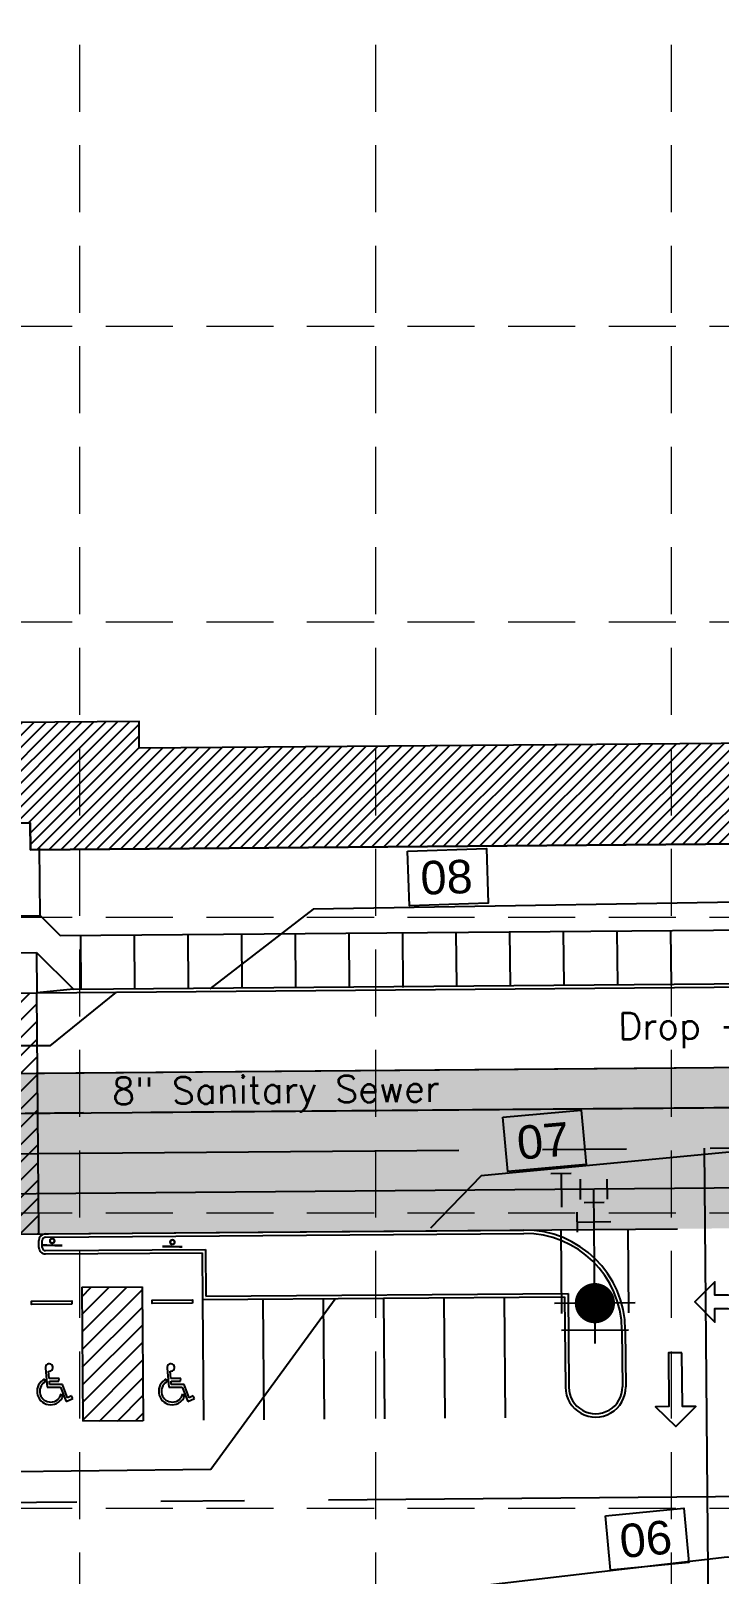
# Model space of a CAD drawing. Header units: feet. Extents: x 2467609 to 2470436, y 7119976 to 7121745.
# Drawn here: x 2468574.1 to 2468676.7, y 7120630.3 to 7120860.5 of the extents above; entities that cross this region are included whole.
import ezdxf
from ezdxf.enums import TextEntityAlignment as Align

# ---------------------------------------------------------------- set-up
doc = ezdxf.new("R2010")
doc.units = ezdxf.units.FT
doc.header["$LTSCALE"] = 100
doc.header["$MEASUREMENT"] = 0
for name, pattern in [('06117 BASE$0$CENTER2', [1.125, 0.75, -0.125, 0.125, -0.125]), ('06117 BASE$0$STRIPE', [1.2, 1, -0.2]), ('06117 WS Base$0$DASHED_SS3', [1.1, 1, -0.1]), ('06117 WS Base$0$HIDDEN2', [0.1875, 0.125, -0.0625]), ('HIDDEN', [0.375, 0.25, -0.125]), ('STRIPE', [1.2, 1, -0.2])]:
    doc.linetypes.add(name, pattern=pattern)
for name, color, linetype, lineweight in [('06117 BASE$0$A-BLDG1-HATCH', 253, 'Continuous', 25), ('06117 BASE$0$C-sidewk-strip', 253, 'Continuous', 25), ('06117 BASE$0$CPCL', 253, '06117 BASE$0$CENTER2', 25), ('06117 BASE$0$CPCURB', 8, 'Continuous', 25), ('06117 BASE$0$CPCURB2', 8, 'Continuous', 25), ('06117 BASE$0$CPSTRIPE', 253, 'Continuous', 25), ('06117 BASE$0$CPWALK', 8, 'Continuous', 25), ('06117 BASE$0$DIR-ARROW', 8, 'Continuous', 25), ('06117 BASE$0$HC-SIGN', 253, 'Continuous', 18), ('06117 BASE$0$HC2', 253, 'Continuous', 25)]:
    doc.layers.add(name, color=color, linetype=linetype, lineweight=lineweight)
for name, color, linetype in [('06117 BASE$0$BLDG-Exterior', 3, 'Continuous'), ('06117 BASE$0$firelane', 8, '06117 BASE$0$STRIPE'), ('06117 WS Base$0$CPFIT', 7, 'Continuous'), ('06117 WS Base$0$CPSEWER', 7, '06117 WS Base$0$DASHED_SS3'), ('06117 WS Base$0$CPWATER', 7, 'Continuous'), ('06117 WS Base$0$LINE-A', 1, 'Continuous'), ('06117 WS Base$0$WTR-ESMT', 8, '06117 WS Base$0$HIDDEN2'), ('CPCONT', 253, 'Continuous'), ('FIRELANE-HATCH', 253, 'STRIPE'), ('GRID', 254, 'HIDDEN')]:
    doc.layers.add(name, color=color, linetype=linetype)
doc.styles.add('C80', font='SIMPLEX.shx', dxfattribs={"height": 8})
doc.styles.get("Standard").update_dxf_attribs({"font": 'ARIAL.TTF'})
pattern_1 = [(45, (0, 0), (-0.88388347648, 0.88388347648), [])]
pattern_2 = [(45, (2e-08, 6e-08), (-1.32582521472, 1.32582521472), [])]
pattern_3 = [(45, (3e-09, 1e-08), (-1.32582521472, 1.32582521472), [])]

# ---------------------------------------------------------------- blocks, each defined once
blk = doc.blocks.new('06117 BASE$0$HC2-flat-1')
at = {"layer": '06117 BASE$0$HC2'}
for p, q in [((-0.73, 3.43), (-0.52, 0.6)), ((-0.21, 1.91), (-0.3, 3.02)), ((-0.89, 1.8), (-0.86, 1.37)), ((-0.52, 0.6), (1.5, 0.59)), ((1.26, 1.9), (-0.21, 1.91)), ((-0.18, 1.5), (1.25, 1.49)), ((-0.15, 1), (-0.18, 1.5)), ((1.78, 0.99), (-0.15, 1)), ((1.25, 1.49), (1.26, 1.9)), ((1.5, 0.59), (2.33, -1.51)), ((2.55, -0.97), (1.78, 0.99)), ((1.57, -0.38), (1.78, -0.94)), ((2.33, -1.51), (3.3, -1.06)), ((3.13, -0.7), (2.55, -0.97)), ((3.3, -1.06), (3.13, -0.7))]:
    blk.add_line(p, q, dxfattribs=at)
for centre, major_axis, start_param, end_param in [((-0.2, 3.56), (-0.388, -0.385), 0.602565, 5.739424), ((0, 0), (-1.42, 1.43), 5.961378, 9.729395), ((0, 0), (-1.15, -1.14), 4.494724, 8.403855)]:
    blk.add_ellipse(centre, major_axis=major_axis, ratio=1, start_param=start_param, end_param=end_param, dxfattribs=at)
blk = doc.blocks.new('06117 BASE$0$HC2-flat-2')
at = {"layer": '06117 BASE$0$HC2'}
for p, q in [((-0.73, 3.43), (-0.52, 0.6)), ((-0.21, 1.91), (-0.3, 3.02)), ((-0.89, 1.8), (-0.86, 1.37)), ((-0.52, 0.6), (1.5, 0.59)), ((1.26, 1.9), (-0.21, 1.91)), ((-0.18, 1.5), (1.25, 1.49)), ((-0.15, 1), (-0.18, 1.5)), ((1.78, 0.99), (-0.15, 1)), ((1.25, 1.49), (1.26, 1.9)), ((1.5, 0.59), (2.33, -1.51)), ((2.55, -0.97), (1.78, 0.99)), ((1.57, -0.38), (1.78, -0.94)), ((2.33, -1.51), (3.3, -1.06)), ((3.13, -0.7), (2.55, -0.97)), ((3.3, -1.06), (3.13, -0.7))]:
    blk.add_line(p, q, dxfattribs=at)
for centre, major_axis, start_param, end_param in [((-0.2, 3.56), (-0.388, -0.385), 0.602565, 5.739424), ((0, 0), (-1.42, 1.43), 5.961378, 9.729395), ((0, 0), (-1.15, -1.14), 4.494724, 8.403855)]:
    blk.add_ellipse(centre, major_axis=major_axis, ratio=1, start_param=start_param, end_param=end_param, dxfattribs=at)

msp = doc.modelspace()

# ---------------------------------------------------------------- hatches: boundary and pattern name
at = {"layer": '06117 BASE$0$A-BLDG1-HATCH'}
h = msp.add_hatch(dxfattribs=at)
h.set_pattern_fill('ANSI31', color=255, scale=10, style=0)
h.set_pattern_definition(pattern_1)
h.paths.add_polyline_path([(2468291.78, 7120948.54), (2468328.58, 7121013.5), (2468327.88, 7121013.87), (2468344.03, 7121042.29), (2468345.84, 7121045.48), (2468347.18, 7121047.85), (2468366.99, 7121048.01), (2468366.68, 7121087.01), (2468394.84, 7121087.21), (2468394.88, 7121082.57), (2468403.21, 7121082.64), (2468403.18, 7121087.31), (2468472.67, 7121087.87), (2468472.98, 7121049.71), (2468476.32, 7121049.73), (2468476.39, 7121046.4), (2468473.01, 7121046.33), (2468473.1, 7121035.71), (2468490.93, 7121035.85), (2468490.88, 7121041.52), (2468537.38, 7121041.9), (2468537.42, 7121037.9), (2468545.42, 7121037.96), (2468545.38, 7121041.96), (2468558.88, 7121042.09), (2468558.94, 7121034.41), (2468618.44, 7121034.89), (2468618.56, 7121019.89), (2468638.23, 7121020.05), (2468638.31, 7121010.38), (2468722.64, 7121011.07), (2468722.97, 7120977.07), (2468718.92, 7120977.04), (2468718.99, 7120968.04), (2468799.99, 7120968.7), (2468800.35, 7120923.87), (2468779.19, 7120923.7), (2468779.76, 7120853.03), (2468775.76, 7120853), (2468775.83, 7120845), (2468779.83, 7120845.03), (2468780.1, 7120811.37), (2468776.1, 7120811.33), (2468776.17, 7120803.33), (2468780.17, 7120803.37), (2468780.44, 7120769.37), (2468711.11, 7120768.8), (2468711.08, 7120773.05), (2468698.08, 7120772.95), (2468698.35, 7120739.36), (2468574.02, 7120738.35), (2468573.99, 7120742.35), (2468560.32, 7120742.24), (2468560.42, 7120730.24), (2468440.09, 7120729.26), (2468439.83, 7120761.76), (2468370.5, 7120761.2), (2468370.27, 7120788.61), (2468341.27, 7120788.38), (2468341.11, 7120808.37), (2468297.11, 7120808.02), (2468296.87, 7120838), (2468275.41, 7120850.16), (2468272.12, 7120844.36), (2468274.3, 7120843.13), (2468272.49, 7120839.94), (2468269.3, 7120841.74), (2468270.53, 7120843.92), (2468243.27, 7120859.36), (2468242.04, 7120857.19), (2468238.85, 7120859), (2468240.65, 7120862.19), (2468242.82, 7120860.96), (2468249.73, 7120873.13), (2468247.55, 7120874.37), (2468249.36, 7120877.56), (2468251.54, 7120876.32), (2468258.44, 7120888.51), (2468256.26, 7120889.74), (2468258.07, 7120892.93), (2468259.74, 7120891.98)])
h.paths.add_polyline_path([(2468381.84, 7121067.46), (2468418.34, 7121067.76), (2468418.3, 7121072.43), (2468457.8, 7121072.75), (2468458.29, 7121012.59), (2468506.12, 7121012.98), (2468506.01, 7121026.64), (2468522.51, 7121026.78), (2468522.54, 7121022.78), (2468544.04, 7121022.95), (2468544.07, 7121019.28), (2468603.57, 7121019.77), (2468603.69, 7121004.77), (2468623.35, 7121004.93), (2468623.43, 7120995.26), (2468707.76, 7120995.95), (2468707.8, 7120991.95), (2468703.8, 7120991.92), (2468704.11, 7120952.92), (2468785.11, 7120953.58), (2468785.23, 7120938.75), (2468764.07, 7120938.57), (2468764.64, 7120867.91), (2468760.64, 7120867.88), (2468760.95, 7120829.88), (2468764.95, 7120829.91), (2468764.98, 7120826.24), (2468760.98, 7120826.21), (2468761.29, 7120788.21), (2468765.29, 7120788.24), (2468765.32, 7120784.24), (2468725.99, 7120783.92), (2468725.96, 7120787.92), (2468682.96, 7120787.57), (2468683.23, 7120754.24), (2468590.23, 7120753.48), (2468590.2, 7120757.48), (2468546.2, 7120757.13), (2468546.3, 7120745.13), (2468455.97, 7120744.39), (2468455.7, 7120776.89), (2468386.37, 7120776.33), (2468386.15, 7120803.74), (2468356.15, 7120803.5), (2468355.99, 7120823.5), (2468311.99, 7120823.14), (2468311.8, 7120846.78), (2468266.34, 7120872.53), (2468305.12, 7120940.98), (2468316.62, 7120961.28), (2468349.32, 7121019), (2468348.38, 7121019.53), (2468355.96, 7121032.92), (2468382.12, 7121033.13)], flags=16)
h = msp.add_hatch(dxfattribs=at)
h.set_pattern_fill('ANSI31', color=255, scale=10, style=0)
h.set_pattern_definition(pattern_1)
h.paths.add_polyline_path([(2468291.78, 7120948.54), (2468328.58, 7121013.5), (2468327.88, 7121013.87), (2468344.03, 7121042.29), (2468345.84, 7121045.48), (2468347.18, 7121047.85), (2468366.99, 7121048.01), (2468366.68, 7121087.01), (2468394.84, 7121087.21), (2468394.88, 7121082.57), (2468403.21, 7121082.64), (2468403.18, 7121087.31), (2468472.67, 7121087.87), (2468472.98, 7121049.71), (2468476.32, 7121049.73), (2468476.39, 7121046.4), (2468473.01, 7121046.33), (2468473.1, 7121035.71), (2468490.93, 7121035.85), (2468490.88, 7121041.52), (2468537.38, 7121041.9), (2468537.42, 7121037.9), (2468545.42, 7121037.96), (2468545.38, 7121041.96), (2468558.88, 7121042.09), (2468558.94, 7121034.41), (2468618.44, 7121034.89), (2468618.56, 7121019.89), (2468638.23, 7121020.05), (2468638.31, 7121010.38), (2468722.64, 7121011.07), (2468722.97, 7120977.07), (2468718.92, 7120977.04), (2468718.99, 7120968.04), (2468799.99, 7120968.7), (2468800.35, 7120923.87), (2468779.19, 7120923.7), (2468779.76, 7120853.03), (2468775.76, 7120853), (2468775.83, 7120845), (2468779.83, 7120845.03), (2468780.1, 7120811.37), (2468776.1, 7120811.33), (2468776.17, 7120803.33), (2468780.17, 7120803.37), (2468780.44, 7120769.37), (2468711.11, 7120768.8), (2468711.08, 7120773.05), (2468698.08, 7120772.95), (2468698.35, 7120739.36), (2468574.02, 7120738.35), (2468573.99, 7120742.35), (2468560.32, 7120742.24), (2468560.42, 7120730.24), (2468440.09, 7120729.26), (2468439.83, 7120761.76), (2468370.5, 7120761.2), (2468370.27, 7120788.61), (2468341.27, 7120788.38), (2468341.11, 7120808.37), (2468297.11, 7120808.02), (2468296.87, 7120838), (2468275.41, 7120850.16), (2468272.12, 7120844.36), (2468274.3, 7120843.13), (2468272.49, 7120839.94), (2468269.3, 7120841.74), (2468270.53, 7120843.92), (2468243.27, 7120859.36), (2468242.04, 7120857.19), (2468238.85, 7120859), (2468240.65, 7120862.19), (2468242.82, 7120860.96), (2468249.73, 7120873.13), (2468247.55, 7120874.37), (2468249.36, 7120877.56), (2468251.54, 7120876.32), (2468258.44, 7120888.51), (2468256.26, 7120889.74), (2468258.07, 7120892.93), (2468259.74, 7120891.98)])
h.paths.add_polyline_path([(2468381.84, 7121067.46), (2468418.34, 7121067.76), (2468418.3, 7121072.43), (2468457.8, 7121072.75), (2468458.29, 7121012.59), (2468506.12, 7121012.98), (2468506.01, 7121026.64), (2468522.51, 7121026.78), (2468522.54, 7121022.78), (2468544.04, 7121022.95), (2468544.07, 7121019.28), (2468603.57, 7121019.77), (2468603.69, 7121004.77), (2468623.35, 7121004.93), (2468623.43, 7120995.26), (2468707.76, 7120995.95), (2468707.8, 7120991.95), (2468703.8, 7120991.92), (2468704.11, 7120952.92), (2468785.11, 7120953.58), (2468785.23, 7120938.75), (2468764.07, 7120938.57), (2468764.64, 7120867.91), (2468760.64, 7120867.88), (2468760.95, 7120829.88), (2468764.95, 7120829.91), (2468764.98, 7120826.24), (2468760.98, 7120826.21), (2468761.29, 7120788.21), (2468765.29, 7120788.24), (2468765.32, 7120784.24), (2468725.99, 7120783.92), (2468725.96, 7120787.92), (2468682.96, 7120787.57), (2468683.23, 7120754.24), (2468590.23, 7120753.48), (2468590.2, 7120757.48), (2468546.2, 7120757.13), (2468546.3, 7120745.13), (2468455.97, 7120744.39), (2468455.7, 7120776.89), (2468386.37, 7120776.33), (2468386.15, 7120803.74), (2468356.15, 7120803.5), (2468355.99, 7120823.5), (2468311.99, 7120823.14), (2468311.8, 7120846.78), (2468266.34, 7120872.53), (2468305.12, 7120940.98), (2468316.62, 7120961.28), (2468349.32, 7121019), (2468348.38, 7121019.53), (2468355.96, 7121032.92), (2468382.12, 7121033.13)], flags=16)
at = {"layer": '06117 BASE$0$CPSTRIPE'}
h = msp.add_hatch(dxfattribs=at)
h.set_pattern_fill('ACET-2D-ANSI31', color=256, scale=15, style=0)
h.set_pattern_definition(pattern_3)
h.paths.add_polyline_path([(2468567.24, 7120680.94), (2468575.24, 7120681.01), (2468574.95, 7120717.01), (2468566.95, 7120716.94)])
h = msp.add_hatch(dxfattribs=at)
h.set_pattern_fill('ACET-2D-ANSI31', color=256, scale=15, style=0)
h.set_pattern_definition(pattern_3)
h.paths.add_polyline_path([(2468567.24, 7120680.94), (2468575.24, 7120681.01), (2468574.95, 7120717.01), (2468566.95, 7120716.94)])
h = msp.add_hatch(dxfattribs=at)
h.set_pattern_fill('ACET-2D-ANSI31', color=256, scale=15, style=0)
h.set_pattern_definition(pattern_2)
h.paths.add_polyline_path([(2468581.81, 7120653.06), (2468590.81, 7120653.13), (2468590.65, 7120673.13), (2468581.65, 7120673.06)])
h = msp.add_hatch(dxfattribs=at)
h.set_pattern_fill('ACET-2D-ANSI31', color=256, scale=15, style=0)
h.set_pattern_definition(pattern_2)
h.paths.add_polyline_path([(2468581.81, 7120653.06), (2468590.81, 7120653.13), (2468590.65, 7120673.13), (2468581.65, 7120673.06)])
at = {"layer": 'FIRELANE-HATCH'}
h = msp.add_hatch(color=9, dxfattribs=at)
h.paths.add_polyline_path([(2468922.97, 7121187.19, -0.414214), (2468942.81, 7121207.35), (2469278.26, 7121210.08), (2469277.9, 7121254.08, -0.414214), (2469297.74, 7121274.24), (2469375.13, 7121274.87, -0.137354), (2469390.75, 7121270.64), (2469629.71, 7121128.09, -0.261956), (2469644.34, 7121102.57), (2469645.12, 7121007.13, 0.414214), (2469699.55, 7120953.58), (2469751.67, 7120954, 0.261956), (2469797.6, 7120980.33), (2469803.18, 7120989.68, 0.414214), (2469784.47, 7121063.72), (2469403.04, 7121291.25, 0.137354), (2469374.94, 7121298.87), (2468491.92, 7121291.68, -0.131652), (2468476.89, 7121295.58), (2468199.89, 7121452.51, -0.072593), (2468186.2, 7121463.15, 0.206219), (2468142.45, 7121481.57), (2467847.8, 7121479.17), (2467848.23, 7121449.17), (2468142.69, 7121451.57, -0.577353), (2468169.04, 7121406.78), (2467935.49, 7120994.55, -0.266268), (2467909.82, 7120979.34), (2467855.02, 7120978.55), (2467855.45, 7120948.56), (2467910.25, 7120949.35, 0.266268), (2467961.59, 7120979.76), (2468192.67, 7121387.64, -0.414214), (2468233.56, 7121398.96), (2468336.11, 7121340.86, -0.414214), (2468347.43, 7121299.97), (2468320.22, 7121251.95, 0.414214), (2468338.7, 7121185.16), (2468373.42, 7121165.49, 0.57735), (2468446.57, 7121208.52), (2468446.28, 7121243.96, -1), (2468481.65, 7121244.25), (2468482.67, 7121118.6, 0.414214), (2468532.07, 7121070), (2468873.9, 7121072.79, -0.414214), (2468894.07, 7121052.95), (2468895.4, 7120889.72), (2468884.83, 7120735.24, -0.392002), (2468855.14, 7120707.29), (2468450.27, 7120703.99, -0.131652), (2468375.11, 7120723.48), (2468264.21, 7120786.31, 0.463862), (2468102.32, 7120726.63, 0.45081), (2468173.2, 7120596.29), (2468276.95, 7120572.47, -0.347281), (2468315.76, 7120524.14), (2468315.82, 7120517.93), (2468339.81, 7120518.12), (2468339.76, 7120524.34, 0.347281), (2468282.32, 7120595.86), (2468178.57, 7120619.68, -0.45081), (2468124.87, 7120718.42, -0.463862), (2468252.38, 7120765.43), (2468363.28, 7120702.6, 0.131652), (2468450.47, 7120679.99), (2468832.08, 7120683.1, -0.414214), (2468867.36, 7120648.39), (2468868.39, 7120522.43), (2468892.38, 7120522.62), (2468891.26, 7120660.62), (2468903.26, 7120660.72), (2468904.38, 7120522.72), (2468928.38, 7120522.92)])
h.paths.add_polyline_path([(2468873.66, 7121102.78), (2468531.82, 7121100, -0.414214), (2468506.62, 7121124.8), (2468505.62, 7121247.79, -0.414214), (2468525.46, 7121267.95), (2468872.29, 7121270.78, -0.414214), (2468892.45, 7121250.94), (2468893.5, 7121122.95, -0.414214)], flags=16)
h.paths.add_polyline_path([(2468942.29, 7121271.35), (2469233.74, 7121273.72, -1), (2469234.06, 7121233.72), (2468942.62, 7121231.35, -1)], flags=16)
h.paths.add_polyline_path([(2468385.25, 7121186.37), (2468350.53, 7121206.04, -0.414214), (2468341.1, 7121240.12), (2468370.77, 7121292.49, -0.414214), (2468404.85, 7121301.92), (2468409.33, 7121299.38, -0.267949), (2468422.01, 7121277.83), (2468422.57, 7121208.33, -0.57735)], flags=16)
h.paths.add_polyline_path([(2469698.85, 7121086.85), (2469772.17, 7121043.11, -0.414214), (2469782.57, 7121001.98), (2469776.99, 7120992.63, -0.261956), (2469751.47, 7120978), (2469699.36, 7120977.57, -0.414214), (2469669.11, 7121007.33), (2469668.61, 7121069.51, -0.584841)], flags=16)

# ---------------------------------------------------------------- linework, layer by layer
at = {"layer": '06117 BASE$0$A-BLDG1-HATCH', "color": 255}
for points in [[(2468779.19, 7120923.7), (2468779.76, 7120853.03), (2468775.76, 7120853), (2468775.83, 7120845), (2468779.83, 7120845.03), (2468780.1, 7120811.37), (2468776.1, 7120811.33), (2468776.17, 7120803.33), (2468780.17, 7120803.37), (2468780.44, 7120769.37), (2468711.11, 7120768.8), (2468711.08, 7120773.05), (2468698.08, 7120772.95), (2468698.35, 7120739.36), (2468574.02, 7120738.35), (2468573.99, 7120742.35), (2468560.32, 7120742.24), (2468560.42, 7120730.24), (2468440.09, 7120729.26)], [(2468779.19, 7120923.7), (2468779.76, 7120853.03), (2468775.76, 7120853), (2468775.83, 7120845), (2468779.83, 7120845.03), (2468780.1, 7120811.37), (2468776.1, 7120811.33), (2468776.17, 7120803.33), (2468780.17, 7120803.37), (2468780.44, 7120769.37), (2468711.11, 7120768.8), (2468711.08, 7120773.05), (2468698.08, 7120772.95), (2468698.35, 7120739.36), (2468574.02, 7120738.35), (2468573.99, 7120742.35), (2468560.32, 7120742.24), (2468560.42, 7120730.24), (2468440.09, 7120729.26)], [(2468760.64, 7120867.88), (2468760.95, 7120829.88), (2468764.95, 7120829.91), (2468764.98, 7120826.24), (2468760.98, 7120826.21), (2468761.29, 7120788.21), (2468765.29, 7120788.24), (2468765.32, 7120784.24), (2468725.99, 7120783.92), (2468725.96, 7120787.92), (2468682.96, 7120787.57), (2468683.23, 7120754.24), (2468590.23, 7120753.48), (2468590.2, 7120757.48), (2468546.2, 7120757.13), (2468546.3, 7120745.13), (2468455.97, 7120744.39), (2468455.7, 7120776.89), (2468386.37, 7120776.33)], [(2468760.64, 7120867.88), (2468760.95, 7120829.88), (2468764.95, 7120829.91), (2468764.98, 7120826.24), (2468760.98, 7120826.21), (2468761.29, 7120788.21), (2468765.29, 7120788.24), (2468765.32, 7120784.24), (2468725.99, 7120783.92), (2468725.96, 7120787.92), (2468682.96, 7120787.57), (2468683.23, 7120754.24), (2468590.23, 7120753.48), (2468590.2, 7120757.48), (2468546.2, 7120757.13), (2468546.3, 7120745.13), (2468455.97, 7120744.39), (2468455.7, 7120776.89), (2468386.37, 7120776.33)]]:
    msp.add_lwpolyline(points, dxfattribs=at)
at = {"layer": '06117 BASE$0$BLDG-Exterior', "color": 7}
msp.add_lwpolyline([(2468440.09, 7120729.26), (2468560.42, 7120730.24), (2468560.32, 7120742.24), (2468573.99, 7120742.35), (2468574.02, 7120738.35), (2468698.35, 7120739.36), (2468698.08, 7120772.95), (2468711.08, 7120773.05), (2468711.11, 7120768.8), (2468780.44, 7120769.37), (2468780.17, 7120803.37), (2468776.17, 7120803.33), (2468776.1, 7120811.33), (2468780.1, 7120811.37), (2468779.83, 7120845.03), (2468775.83, 7120845), (2468775.76, 7120853), (2468779.76, 7120853.03), (2468779.19, 7120923.7)], dxfattribs=at)
msp.add_lwpolyline([(2468440.09, 7120729.26), (2468560.42, 7120730.24), (2468560.32, 7120742.24), (2468573.99, 7120742.35), (2468574.02, 7120738.35), (2468698.35, 7120739.36), (2468698.08, 7120772.95), (2468711.08, 7120773.05), (2468711.11, 7120768.8), (2468780.44, 7120769.37), (2468780.17, 7120803.37), (2468776.17, 7120803.33), (2468776.1, 7120811.33), (2468780.1, 7120811.37), (2468779.83, 7120845.03), (2468775.83, 7120845), (2468775.76, 7120853), (2468779.76, 7120853.03), (2468779.19, 7120923.7)], dxfattribs=at)
at = {"layer": '06117 BASE$0$C-sidewk-strip'}
for p, q in [((2468560.44, 7120728.39), (2468575.44, 7120728.51)), ((2468560.44, 7120728.39), (2468575.44, 7120728.51)), ((2468581.46, 7120725.56), (2468581.53, 7120717.56)), ((2468581.46, 7120725.56), (2468581.53, 7120717.56)), ((2468589.46, 7120725.63), (2468589.53, 7120717.63)), ((2468589.46, 7120725.63), (2468589.53, 7120717.63)), ((2468597.46, 7120725.69), (2468597.52, 7120717.69)), ((2468597.46, 7120725.69), (2468597.52, 7120717.69)), ((2468605.46, 7120725.76), (2468605.52, 7120717.76)), ((2468605.46, 7120725.76), (2468605.52, 7120717.76)), ((2468613.46, 7120725.82), (2468613.52, 7120717.82)), ((2468613.46, 7120725.82), (2468613.52, 7120717.82)), ((2468621.46, 7120725.89), (2468621.52, 7120717.89)), ((2468621.46, 7120725.89), (2468621.52, 7120717.89)), ((2468629.46, 7120725.95), (2468629.53, 7120717.77)), ((2468629.46, 7120725.95), (2468629.53, 7120717.77)), ((2468637.46, 7120726.02), (2468637.52, 7120718.02)), ((2468637.46, 7120726.02), (2468637.52, 7120718.02)), ((2468645.46, 7120726.08), (2468645.52, 7120718.08)), ((2468645.46, 7120726.08), (2468645.52, 7120718.08)), ((2468653.46, 7120726.15), (2468653.52, 7120718.15)), ((2468653.46, 7120726.15), (2468653.52, 7120718.15)), ((2468661.46, 7120726.21), (2468661.52, 7120718.21)), ((2468661.46, 7120726.21), (2468661.52, 7120718.21)), ((2468669.46, 7120726.28), (2468669.52, 7120718.09)), ((2468669.46, 7120726.28), (2468669.52, 7120718.09))]:
    msp.add_line(p, q, dxfattribs=at)
at = {"layer": '06117 BASE$0$CPCL'}
for p, q in [((2468450.37, 7120691.99), (2468914.98, 7120695.78)), ((2468450.37, 7120691.99), (2468914.98, 7120695.78)), ((2468674.48, 7120693.82), (2468675.43, 7120577.82)), ((2468674.48, 7120693.82), (2468675.43, 7120577.82)), ((2468393.45, 7120639.53), (2468824.9, 7120643.04)), ((2468393.45, 7120639.53), (2468824.9, 7120643.04))]:
    msp.add_line(p, q, dxfattribs=at)
at = {"layer": '06117 BASE$0$CPCURB'}
for p, q in [((2468574.95, 7120717.01), (2468814.78, 7120718.96)), ((2468574.95, 7120717.01), (2468814.78, 7120718.96)), ((2468576.24, 7120681.02), (2468647.58, 7120681.6)), ((2468576.24, 7120681.02), (2468647.58, 7120681.6)), ((2468575.26, 7120679.01), (2468575.25, 7120680.01)), ((2468575.26, 7120679.01), (2468575.25, 7120680.01)), ((2468576.26, 7120678.02), (2468599.61, 7120678.21)), ((2468576.26, 7120678.02), (2468599.61, 7120678.21)), ((2468599.61, 7120678.21), (2468599.66, 7120671.21)), ((2468599.61, 7120678.21), (2468599.66, 7120671.21)), ((2468599.66, 7120671.21), (2468653.66, 7120671.65)), ((2468599.66, 7120671.21), (2468653.66, 7120671.65)), ((2468653.66, 7120671.65), (2468653.77, 7120658.15)), ((2468653.66, 7120671.65), (2468653.77, 7120658.15)), ((2468662.7, 7120666.72), (2468662.77, 7120658.22)), ((2468662.7, 7120666.72), (2468662.77, 7120658.22))]:
    msp.add_line(p, q, dxfattribs=at)
for centre, radius, start, end in [((2468576.25, 7120680.02), 1, 90.4665, 180.4665), ((2468576.25, 7120680.02), 1, 90.4665, 180.4665), ((2468647.7, 7120666.6), 15, 0.4665, 90.4665), ((2468647.7, 7120666.6), 15, 0.4665, 90.4665), ((2468576.26, 7120679.02), 1, 180.4665, 270.4665), ((2468576.26, 7120679.02), 1, 180.4665, 270.4665), ((2468658.27, 7120658.18), 4.5, 180.4665, 0.4665), ((2468658.27, 7120658.18), 4.5, 180.4665, 0.4665)]:
    msp.add_arc(centre, radius, start, end, dxfattribs=at)
at = {"layer": '06117 BASE$0$CPCURB2'}
for p, q in [((2468580.44, 7120717.55), (2468809.28, 7120719.42)), ((2468580.44, 7120717.55), (2468809.28, 7120719.42)), ((2468580.44, 7120717.55), (2468574.95, 7120717.01)), ((2468580.44, 7120717.55), (2468574.95, 7120717.01)), ((2468576.24, 7120680.52), (2468647.59, 7120681.1)), ((2468576.24, 7120680.52), (2468647.59, 7120681.1)), ((2468575.76, 7120679.01), (2468575.75, 7120680.01)), ((2468575.76, 7120679.01), (2468575.75, 7120680.01)), ((2468576.26, 7120678.52), (2468600.1, 7120678.71)), ((2468576.26, 7120678.52), (2468600.1, 7120678.71)), ((2468600.1, 7120678.71), (2468600.16, 7120671.71)), ((2468600.1, 7120678.71), (2468600.16, 7120671.71)), ((2468600.16, 7120671.71), (2468654.16, 7120672.15)), ((2468600.16, 7120671.71), (2468654.16, 7120672.15)), ((2468654.16, 7120672.15), (2468654.27, 7120658.15)), ((2468654.16, 7120672.15), (2468654.27, 7120658.15)), ((2468662.2, 7120666.72), (2468662.27, 7120658.22)), ((2468662.2, 7120666.72), (2468662.27, 7120658.22))]:
    msp.add_line(p, q, dxfattribs=at)
for centre, radius, start, end in [((2468647.7, 7120666.6), 14.5, 0.4665, 90.4665), ((2468647.7, 7120666.6), 14.5, 0.4665, 90.4665), ((2468576.25, 7120680.02), 0.5, 90.4665, 180.4665), ((2468576.25, 7120680.02), 0.5, 90.4665, 180.4665), ((2468576.26, 7120679.02), 0.5, 180.4665, 270.4665), ((2468576.26, 7120679.02), 0.5, 180.4665, 270.4665), ((2468658.27, 7120658.18), 4, 180.4665, 0.4665), ((2468658.27, 7120658.18), 4, 180.4665, 0.4665)]:
    msp.add_arc(centre, radius, start, end, dxfattribs=at)
at = {"layer": '06117 BASE$0$CPSTRIPE'}
for p, q in [((2468575.24, 7120681.01), (2468574.95, 7120717.01)), ((2468575.24, 7120681.01), (2468574.95, 7120717.01)), ((2468450.27, 7120703.99), (2468831.88, 7120707.1)), ((2468450.27, 7120703.99), (2468831.88, 7120707.1)), ((2468567.24, 7120680.94), (2468575.24, 7120681.01)), ((2468567.24, 7120680.94), (2468575.24, 7120681.01)), ((2468581.65, 7120673.06), (2468590.65, 7120673.13)), ((2468581.65, 7120673.06), (2468590.65, 7120673.13)), ((2468581.65, 7120673.06), (2468581.81, 7120653.06)), ((2468581.65, 7120673.06), (2468581.81, 7120653.06)), ((2468590.65, 7120673.13), (2468590.81, 7120653.13)), ((2468590.65, 7120673.13), (2468590.81, 7120653.13)), ((2468599.66, 7120671.21), (2468599.81, 7120653.21)), ((2468599.66, 7120671.21), (2468599.81, 7120653.21)), ((2468608.66, 7120671.28), (2468608.81, 7120653.28)), ((2468608.66, 7120671.28), (2468608.81, 7120653.28)), ((2468617.66, 7120671.35), (2468617.81, 7120653.35)), ((2468617.66, 7120671.35), (2468617.81, 7120653.35)), ((2468626.66, 7120671.43), (2468626.81, 7120653.43)), ((2468626.66, 7120671.43), (2468626.81, 7120653.43)), ((2468635.66, 7120671.5), (2468635.81, 7120653.5)), ((2468635.66, 7120671.5), (2468635.81, 7120653.5)), ((2468644.66, 7120671.57), (2468644.81, 7120653.57)), ((2468644.66, 7120671.57), (2468644.81, 7120653.57)), ((2468590.81, 7120653.13), (2468581.81, 7120653.06)), ((2468590.81, 7120653.13), (2468581.81, 7120653.06))]:
    msp.add_line(p, q, dxfattribs=at)
for points in [[(2468580.17, 7120670.55), (2468574.17, 7120670.5), (2468574.17, 7120671), (2468580.17, 7120671.05), (2468580.17, 7120670.55)], [(2468580.17, 7120670.55), (2468574.17, 7120670.5), (2468574.17, 7120671), (2468580.17, 7120671.05), (2468580.17, 7120670.55)], [(2468598.17, 7120670.7), (2468592.17, 7120670.65), (2468592.16, 7120671.15), (2468598.16, 7120671.2), (2468598.17, 7120670.7)], [(2468598.17, 7120670.7), (2468592.17, 7120670.65), (2468592.16, 7120671.15), (2468598.16, 7120671.2), (2468598.17, 7120670.7)]]:
    msp.add_lwpolyline(points, dxfattribs=at)
at = {"layer": '06117 BASE$0$CPWALK'}
for p, q in [((2468575.44, 7120728.51), (2468575.35, 7120738.7)), ((2468575.44, 7120728.51), (2468575.35, 7120738.7)), ((2468575.44, 7120728.51), (2468578.46, 7120725.54)), ((2468575.44, 7120728.51), (2468578.46, 7120725.54)), ((2468578.46, 7120725.54), (2468695.46, 7120726.49)), ((2468578.46, 7120725.54), (2468695.46, 7120726.49)), ((2468566.9, 7120722.94), (2468574.9, 7120723.01)), ((2468566.9, 7120722.94), (2468574.9, 7120723.01)), ((2468574.9, 7120723.01), (2468580.44, 7120717.55)), ((2468574.9, 7120723.01), (2468574.95, 7120717.01)), ((2468574.9, 7120723.01), (2468580.44, 7120717.55)), ((2468574.9, 7120723.01), (2468574.95, 7120717.01)), ((2468566.95, 7120716.94), (2468574.95, 7120717.01)), ((2468566.95, 7120716.94), (2468574.95, 7120717.01))]:
    msp.add_line(p, q, dxfattribs=at)
at = {"layer": '06117 BASE$0$DIR-ARROW'}
msp.add_lwpolyline([(2468680.02, 7120658.86), (2468682.02, 7120658.85), (2468682.04, 7120667.85, 0.414214), (2468678.06, 7120671.87), (2468676.06, 7120671.87), (2468676.06, 7120673.87), (2468673.05, 7120670.88), (2468676.04, 7120667.87), (2468676.05, 7120669.87), (2468678.05, 7120669.87, -0.414214), (2468680.04, 7120667.86)], format="xyb", close=True, dxfattribs=at)
msp.add_lwpolyline([(2468680.02, 7120658.86), (2468682.02, 7120658.85), (2468682.04, 7120667.85, 0.414214), (2468678.06, 7120671.87), (2468676.06, 7120671.87), (2468676.06, 7120673.87), (2468673.05, 7120670.88), (2468676.04, 7120667.87), (2468676.05, 7120669.87), (2468678.05, 7120669.87, -0.414214), (2468680.04, 7120667.86)], format="xyb", close=True, dxfattribs=at)
msp.add_lwpolyline([(2468671.15, 7120663.27), (2468669.15, 7120663.25), (2468669.21, 7120655.25), (2468667.21, 7120655.23), (2468670.24, 7120652.26), (2468673.21, 7120655.28), (2468671.21, 7120655.27)], close=True, dxfattribs=at)
msp.add_lwpolyline([(2468671.15, 7120663.27), (2468669.15, 7120663.25), (2468669.21, 7120655.25), (2468667.21, 7120655.23), (2468670.24, 7120652.26), (2468673.21, 7120655.28), (2468671.21, 7120655.27)], close=True, dxfattribs=at)
at = {"layer": '06117 BASE$0$firelane'}
for p, q in [((2468450.27, 7120703.99), (2468855.14, 7120707.29)), ((2468450.27, 7120703.99), (2468855.14, 7120707.29)), ((2468450.47, 7120679.99), (2468832.08, 7120683.1)), ((2468450.47, 7120679.99), (2468832.08, 7120683.1))]:
    msp.add_line(p, q, dxfattribs=at)
at = {"layer": '06117 BASE$0$HC-SIGN', "const_width": 0.333}
for points in [[(2468575.75, 7120679.33), (2468578.75, 7120679.29)], [(2468575.75, 7120679.33), (2468578.75, 7120679.29)], [(2468593.67, 7120679.14), (2468596.67, 7120679.1)], [(2468593.67, 7120679.14), (2468596.67, 7120679.1)]]:
    msp.add_lwpolyline(points, dxfattribs=at)
for points in [[(2468577.25, 7120679.64, -1), (2468577.26, 7120680.31, -1)], [(2468577.25, 7120679.64, -1), (2468577.26, 7120680.31, -1)], [(2468595.18, 7120679.46, -1), (2468595.18, 7120680.12, -1)], [(2468595.18, 7120679.46, -1), (2468595.18, 7120680.12, -1)]]:
    msp.add_lwpolyline(points, format="xyb", close=True, dxfattribs=at)
at = {"layer": '06117 WS Base$0$CPFIT'}
for p, q in [((2468654.62, 7120690.03), (2468651.62, 7120689.98)), ((2468654.62, 7120690.03), (2468651.62, 7120689.98)), ((2468653.12, 7120690.01), (2468653.2, 7120685.01)), ((2468653.12, 7120690.01), (2468653.2, 7120685.01)), ((2468656.04, 7120686.17), (2468656.02, 7120689.17)), ((2468656.04, 7120686.17), (2468656.02, 7120689.17)), ((2468660.04, 7120686.2), (2468660.02, 7120689.2)), ((2468660.04, 7120686.2), (2468660.02, 7120689.2)), ((2468659.55, 7120685.7), (2468656.55, 7120685.67)), ((2468659.55, 7120685.7), (2468656.55, 7120685.67)), ((2468655.6, 7120681.27), (2468655.54, 7120684.27)), ((2468655.6, 7120681.27), (2468655.54, 7120684.27)), ((2468655.57, 7120682.77), (2468660.57, 7120682.86)), ((2468655.57, 7120682.77), (2468660.57, 7120682.86)), ((2468664.17, 7120670.73), (2468652.17, 7120670.64)), ((2468664.17, 7120670.73), (2468652.17, 7120670.64)), ((2468658.22, 7120664.68), (2468658.17, 7120670.68)), ((2468658.22, 7120664.68), (2468658.17, 7120670.68))]:
    msp.add_line(p, q, dxfattribs=at)
at = {"layer": '06117 WS Base$0$CPFIT', "const_width": 3}
msp.add_lwpolyline([(2468659.67, 7120670.68, -1), (2468656.67, 7120670.69, -1)], format="xyb", close=True, dxfattribs=at)
msp.add_lwpolyline([(2468659.67, 7120670.68, -1), (2468656.67, 7120670.69, -1)], format="xyb", close=True, dxfattribs=at)
at = {"layer": '06117 WS Base$0$CPSEWER', "color": 7}
msp.add_line((2468911.93, 7120701.75), (2468412.52, 7120697.68), dxfattribs=at)
msp.add_line((2468911.93, 7120701.75), (2468412.52, 7120697.68), dxfattribs=at)
at = {"layer": '06117 WS Base$0$CPWATER', "color": 4}
for p, q in [((2468912.44, 7120689.75), (2468434.29, 7120685.86)), ((2468658.17, 7120670.68), (2468658.03, 7120687.68))]:
    msp.add_line(p, q, dxfattribs=at)
at = {"layer": '06117 WS Base$0$CPWATER'}
for p, q in [((2468912.44, 7120689.75), (2468434.29, 7120685.86)), ((2468658.17, 7120670.68), (2468658.03, 7120687.68))]:
    msp.add_line(p, q, dxfattribs=at)
at = {"layer": '06117 WS Base$0$LINE-A', "color": 30}
msp.add_lwpolyline([(2468207, 7120511.08), (2468206.27, 7120601.01), (2468297.84, 7120762.65), (2468412.52, 7120697.68), (2468911.93, 7120701.75), (2468908.17, 7121162.57), (2468416.1, 7121158.56)], dxfattribs=at)
at = {"layer": '06117 WS Base$0$LINE-A'}
msp.add_lwpolyline([(2468207, 7120511.08), (2468206.27, 7120601.01), (2468297.84, 7120762.65), (2468412.52, 7120697.68), (2468911.93, 7120701.75), (2468908.17, 7121162.57), (2468416.1, 7121158.56)], dxfattribs=at)
at = {"layer": '06117 WS Base$0$WTR-ESMT'}
for p, q in [((2468653.08, 7120681.64), (2468653.2, 7120666.64)), ((2468653.08, 7120681.64), (2468653.2, 7120666.64)), ((2468663.08, 7120681.72), (2468663.2, 7120666.72)), ((2468663.08, 7120681.72), (2468663.2, 7120666.72)), ((2468653.2, 7120666.64), (2468663.2, 7120666.72)), ((2468653.2, 7120666.64), (2468663.2, 7120666.72))]:
    msp.add_line(p, q, dxfattribs=at)
at = {"layer": 'CPCONT', "color": 35}
for points in [[(2468630.25, 7120738.11), (2468641.99, 7120738.53), (2468642.28, 7120730.38), (2468630.54, 7120729.96)], [(2468644.44, 7120698.43), (2468656.14, 7120699.49), (2468656.87, 7120691.37), (2468645.17, 7120690.32)], [(2468659.73, 7120638.97), (2468671.42, 7120640.1), (2468672.2, 7120631.99), (2468660.51, 7120630.86)]]:
    msp.add_lwpolyline(points, close=True, dxfattribs=at)
for points in [[(2468742.11, 7120719.29), (2468694.52, 7120730.75), (2468616.15, 7120729.48), (2468600.76, 7120717.61)], [(2468586.81, 7120717.09), (2468576.89, 7120709.08), (2468567.08, 7120709.08), (2468554.07, 7120716.59)], [(2468736.63, 7120682.67), (2468691.23, 7120694.45), (2468641.22, 7120689.66), (2468633.68, 7120681.88)], [(2468541.98, 7120652.62), (2468550.92, 7120645.3), (2468600.92, 7120645.91), (2468619.42, 7120671.31)], [(2468704.52, 7120630.47), (2468677.89, 7120632.77), (2468592.13, 7120622.74), (2468543.33, 7120626.53), (2468448.55, 7120657.77)]]:
    msp.add_lwpolyline(points, dxfattribs=at)
at = {"layer": 'GRID', "color": 252, "linetype": 'HIDDEN', "lineweight": 0, "ltscale": 0.4}
for p, q in [((2468581.34, 7121698.47), (2468581.34, 7120154.77)), ((2468625.44, 7121698.47), (2468625.44, 7120154.77)), ((2468669.54, 7121698.47), (2468669.54, 7120154.77)), ((2467655.24, 7120816.47), (2470389.44, 7120816.47)), ((2467655.24, 7120772.37), (2470389.44, 7120772.37)), ((2467655.24, 7120728.27), (2470389.44, 7120728.27)), ((2467655.24, 7120684.17), (2470389.44, 7120684.17)), ((2467655.24, 7120640.07), (2470389.44, 7120640.07))]:
    msp.add_line(p, q, dxfattribs=at)

# ---------------------------------------------------------------- block references
at = {"layer": '06117 BASE$0$HC2'}
for name, p in [('06117 BASE$0$HC2-flat-2', (2468577.01, 7120657.54)), ('06117 BASE$0$HC2-flat-2', (2468577.01, 7120657.54)), ('06117 BASE$0$HC2-flat-1', (2468595.15, 7120657.54)), ('06117 BASE$0$HC2-flat-1', (2468595.15, 7120657.54))]:
    msp.add_blockref(name, p, dxfattribs=at)

# ---------------------------------------------------------------- texts
at = {"style": 'C80'}
for s, rotation, p in [('Drop - Off', 0.5294, (2468661.65, 7120710)), ('8" Sanitary Sewer', 0.4961, (2468586.2, 7120700.32))]:
    msp.add_text(s, height=4, rotation=rotation, dxfattribs=at).set_placement(p)
at = {"layer": 'CPCONT', "color": 35}
for s, rotation, p in [('08', 2.0618, (2468636.14, 7120731.76)), ('07', 5.1315, (2468650.66, 7120692.42)), ('06', 5.5205, (2468665.99, 7120633))]:
    msp.add_text(s, height=5, rotation=rotation, dxfattribs=at).set_placement(p, align=Align.CENTER)

doc.saveas('drawing.dxf')
